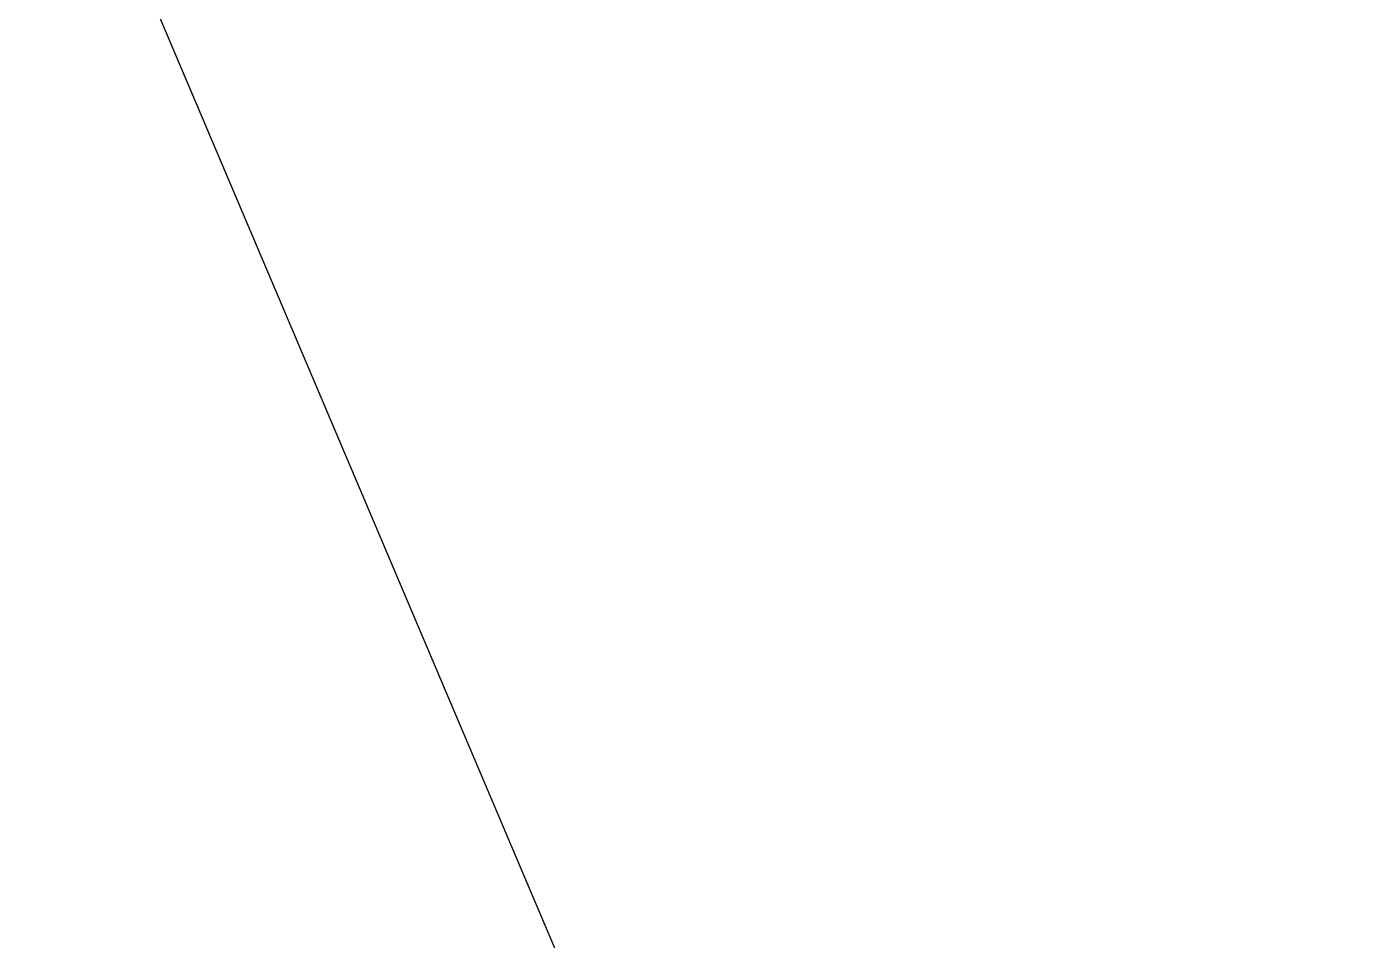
# Model space of a CAD drawing. Header units: millimetres. Extents: x 0 to 2895, y -1316 to 884.
# Drawn here: x 1253.75593 to 1253.76851, y 547.07609 to 547.08473 of the extents above; entities that cross this region are included whole.
import ezdxf

# ---------------------------------------------------------------- set-up
doc = ezdxf.new("R2010")
doc.units = ezdxf.units.MM
doc.layers.add('Blocks', color=7, linetype='Continuous')
doc.layers.add('Blocks$Inner', color=7, linetype='Continuous', lineweight=25, true_color=0x007f00)

# ---------------------------------------------------------------- blocks, each defined once
blk = doc.blocks.new('PK24 Side')
at = {"layer": 'Blocks$Inner'}
blk.add_open_spline([(-119.198997, 547.087786), (-118.968434, 546.543634), (-118.513972, 545.556935), (-117.962545, 544.577601), (-117.531405, 543.946515), (-117.213023, 543.549496), (-116.951943, 543.281869), (-116.745412, 543.106507), (-116.592212, 542.9923), (-116.438548, 542.903779), (-116.231019, 542.827847), (-115.969583, 542.8005), (-115.657342, 542.857504), (-115.351835, 542.983985), (-115.058168, 543.160166), (-114.781497, 543.366071), (-114.548136, 543.563957), (-114.35595, 543.736216), (-114.148311, 543.925568), (-113.881797, 544.239047), (-113.494639, 544.888197), (-113.296741, 545.547707), (-113.214757, 546.048732), (-113.175105, 546.291055), (-113.147137, 546.54773), (-113.130798, 546.818689)], degree=3, knots=[1, 1, 1, 1, 1.083333, 1.166667, 1.208333, 1.25, 1.291667, 1.3125, 1.333333, 1.354167, 1.375, 1.416667, 1.458333, 1.5, 1.541667, 1.583333, 1.625, 1.65625, 1.6875, 1.75, 1.833333, 2, 2, 2, 2.080609, 2.080609, 2.080609, 2.080609], dxfattribs=at)

msp = doc.modelspace()

# ---------------------------------------------------------------- block references
at = {"layer": 'Blocks'}
msp.add_blockref('PK24 Side', (1372.95493, 0), dxfattribs=at)

doc.saveas('drawing.dxf')
